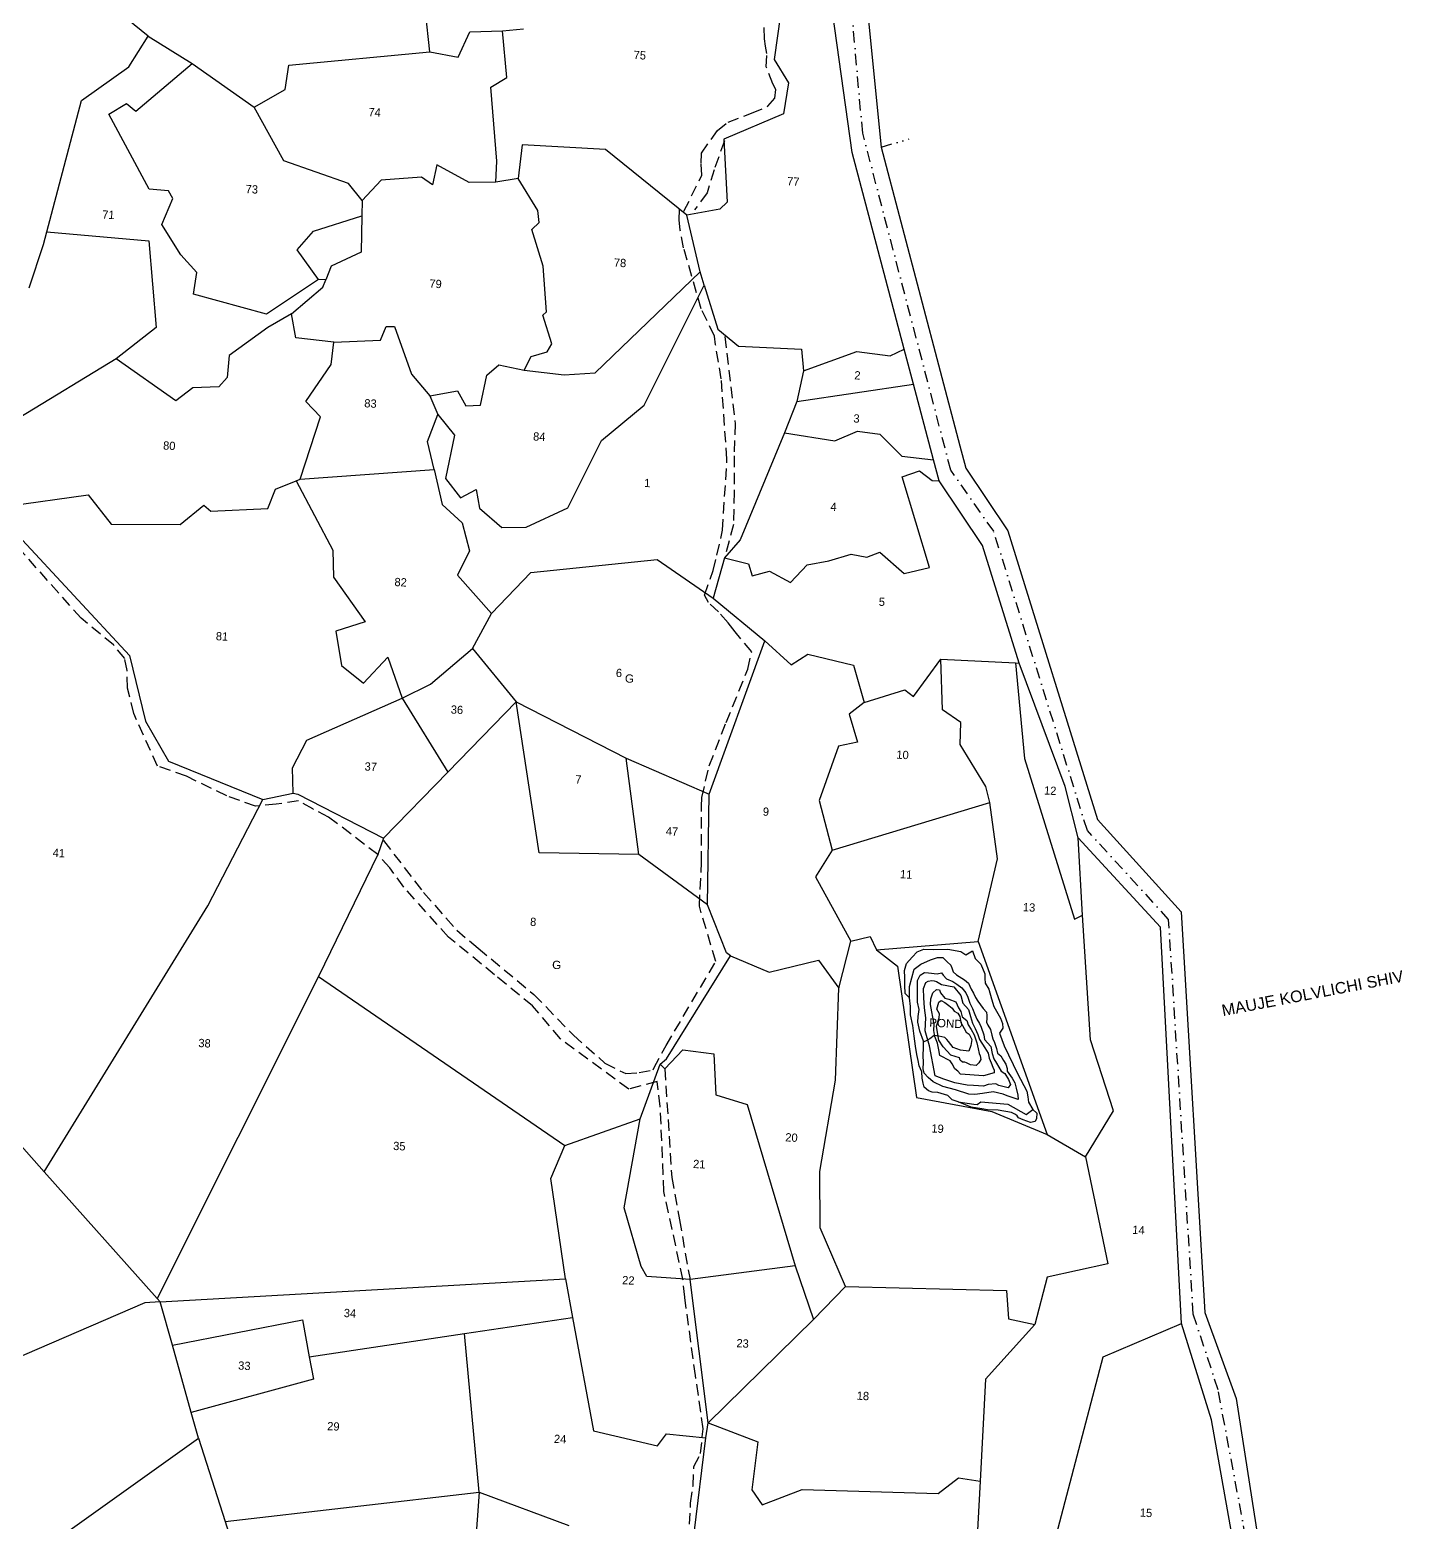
# Model space of a CAD drawing. Header units: feet. Extents: x 279167 to 280226, y 2044559 to 2046168.
# Drawn here: x 279617 to 280226, y 2045118 to 2045780 of the extents above; entities that cross this region are included whole.
import ezdxf
from ezdxf.enums import TextEntityAlignment as Align

# ---------------------------------------------------------------- set-up
doc = ezdxf.new("R2010")
doc.units = ezdxf.units.FT
doc.header["$MEASUREMENT"] = 0
for name, pattern in [('DASHDOT', [1, 0.5, -0.25, 0, -0.25]), ('DASHED', [0.75, 0.5, -0.25]), ('DIVIDE', [1.25, 0.5, -0.25, 0, -0.25, 0, -0.25])]:
    doc.linetypes.add(name, pattern=pattern)
for name, color, linetype in [('LINE_CARTTRACK', 2, 'DASHED'), ('LINE_FOOTPATH', 1, 'DASHED'), ('LINE_WATER', 4, 'Continuous'), ('OTHERS', 1, 'Continuous'), ('POLY_PARCEL', 6, 'Continuous'), ('POLY_WATER', 4, 'Continuous'), ('TEXT_MAPIN', 7, 'Continuous'), ('TEXT_MAPOUT', 7, 'Continuous'), ('TEXT_PARCEL', 7, 'Continuous'), ('V_BOUND_STREAM_LINE', 7, 'DASHDOT'), ('V_DIVIDE_LINE', 7, 'DIVIDE')]:
    doc.layers.add(name, color=color, linetype=linetype)
doc.styles.get("Standard").update_dxf_attribs({"font": 'arial.ttf'})
doc.styles.add('TEXT_MAP', font='')
doc.styles.get('TEXT_MAP').set_extended_font_data('Kruti Dev 050')

msp = doc.modelspace()

# ---------------------------------------------------------------- linework, layer by layer
at = {"layer": 'LINE_CARTTRACK', "ltscale": 10}
for p, q in [((279914.99, 2045725.13), (279922.01, 2045735.21)), ((279925.1, 2045730.62), (279920.56, 2045717.81)), ((279914.77, 2045720.58), (279914.99, 2045725.13)), ((279907.2, 2045699.44), (279915.16, 2045715.34)), ((279915.16, 2045715.34), (279914.77, 2045720.58)), ((279920.56, 2045717.81), (279917.44, 2045707.54)), ((279917.44, 2045707.54), (279911.85, 2045699.99)), ((279921.22, 2045640.08), (279920.76, 2045644.02)), ((279925.31, 2045643.79), (279929.92, 2045605.11)), ((279923.73, 2045624.97), (279921.22, 2045640.08)), ((279926.27, 2045589.4), (279923.73, 2045624.97)), ((279929.92, 2045605.11), (279929.42, 2045590.84)), ((279929.42, 2045590.84), (279929.49, 2045574.72)), ((279924.32, 2045557.8), (279926.27, 2045589.4)), ((279929.49, 2045574.72), (279929.14, 2045560.32)), ((279921.82, 2045546.84), (279924.32, 2045557.8)), ((279929.14, 2045560.32), (279925.22, 2045545.64)), ((279773.94, 2045420.1), (279791.71, 2045397.06)), ((279776.73, 2045408.09), (279771.45, 2045413.93)), ((279782.88, 2045399.5), (279776.73, 2045408.09)), ((279802.73, 2045377.33), (279782.88, 2045399.5)), ((279791.71, 2045397.06), (279806.38, 2045380.42)), ((279806.38, 2045380.42), (279815.93, 2045372.39)), ((279823.14, 2045360.61), (279802.73, 2045377.33)), ((279815.93, 2045372.39), (279840.64, 2045351.86)), ((279840.05, 2045346.82), (279823.14, 2045360.61)), ((279840.64, 2045351.86), (279858.15, 2045333.78)), ((279852.42, 2045332.13), (279840.05, 2045346.82)), ((279882.69, 2045309.83), (279852.42, 2045332.13)), ((279858.15, 2045333.78), (279872.1, 2045321.38)), ((279872.1, 2045321.38), (279881.35, 2045316.76)), ((279887.35, 2045317.19), (279893.48, 2045318.37)), ((279893.48, 2045318.37), (279893.88, 2045319.13)), ((279898.68, 2045318.86), (279901.79, 2045270.65)), ((279881.35, 2045316.76), (279887.35, 2045317.19)), ((279895.29, 2045313.31), (279882.69, 2045309.83)), ((279896.69, 2045302.16), (279895.29, 2045313.31)), ((279898.31, 2045264.39), (279896.69, 2045302.16)), ((279901.79, 2045270.65), (279905.15, 2045251.89)), ((279906.71, 2045225.59), (279898.31, 2045264.39)), ((279905.15, 2045251.89), (279909.9, 2045225.36))]:
    msp.add_line(p, q, dxfattribs=at)
at = {"layer": 'LINE_FOOTPATH', "ltscale": 10}
for p, q in [((279942.94, 2045775.89), (279942.73, 2045781.6)), ((279943.43, 2045772.61), (279942.94, 2045775.89)), ((279943.92, 2045769.32), (279943.43, 2045772.61)), ((279943.63, 2045763.47), (279943.92, 2045769.32)), ((279946.63, 2045755.87), (279943.63, 2045763.47)), ((279947.9, 2045753.46), (279946.63, 2045755.87)), ((279944.43, 2045745.94), (279947.49, 2045749.53)), ((279947.49, 2045749.53), (279947.9, 2045753.46)), ((279926.76, 2045738.88), (279937.22, 2045742.88)), ((279937.22, 2045742.88), (279944.43, 2045745.94)), ((279922.01, 2045735.21), (279926.76, 2045738.88)), ((279905.05, 2045695.64), (279905.28, 2045700.19)), ((279905.48, 2045691.05), (279905.05, 2045695.64)), ((279907.04, 2045683.15), (279905.48, 2045691.05)), ((279914.83, 2045656.04), (279907.04, 2045683.15)), ((279920.76, 2045644.02), (279914.83, 2045656.04)), ((279639.78, 2045518.76), (279613.22, 2045548.76)), ((279920.1, 2045539.97), (279921.82, 2045546.84)), ((279916.3, 2045529.08), (279920.1, 2045539.97)), ((279918.09, 2045525.73), (279916.3, 2045529.08)), ((279922.45, 2045521.6), (279918.09, 2045525.73)), ((279654.2, 2045506.97), (279639.78, 2045518.76)), ((279926.78, 2045516.82), (279922.45, 2045521.6)), ((279929.84, 2045512.76), (279926.78, 2045516.82)), ((279937.23, 2045503.92), (279929.84, 2045512.76)), ((279659.11, 2045500.86), (279654.2, 2045506.97)), ((279935.54, 2045496.19), (279937.23, 2045503.92)), ((279660.16, 2045495.59), (279659.11, 2045500.86)), ((279660.42, 2045487.76), (279660.16, 2045495.59)), ((279925.89, 2045472.55), (279935.54, 2045496.19)), ((279663.13, 2045476.54), (279660.42, 2045487.76)), ((279673.71, 2045453.21), (279663.13, 2045476.54)), ((279918.42, 2045453.36), (279925.89, 2045472.55)), ((279686.53, 2045448.66), (279673.71, 2045453.21)), ((279915.11, 2045439.19), (279918.42, 2045453.36)), ((279704.36, 2045439.96), (279686.53, 2045448.66)), ((279717.18, 2045435.41), (279704.36, 2045439.96)), ((279736.21, 2045437.73), (279726.36, 2045436.26)), ((279742.56, 2045434.15), (279736.21, 2045437.73)), ((279914.92, 2045435.28), (279915.11, 2045439.19)), ((279726.36, 2045436.26), (279717.18, 2045435.41)), ((279749.55, 2045430.55), (279742.56, 2045434.15)), ((279771.45, 2045413.93), (279749.55, 2045430.55)), ((279914.99, 2045410.51), (279914.92, 2045435.28)), ((279914.03, 2045391), (279914.99, 2045410.51)), ((279921.3, 2045366.53), (279914.03, 2045391)), ((279899.23, 2045329.16), (279921.3, 2045366.53)), ((279893.88, 2045319.13), (279899.23, 2045329.16)), ((279907.51, 2045217.55), (279906.71, 2045225.59)), ((279912.31, 2045182.76), (279907.51, 2045217.55)), ((279915.7, 2045159.13), (279912.31, 2045182.76)), ((279914.51, 2045148.11), (279915.7, 2045159.13)), ((279911.61, 2045142.38), (279914.51, 2045148.11)), ((279911.2, 2045133.93), (279911.61, 2045142.38)), ((279910.16, 2045126.16), (279911.2, 2045133.93)), ((279909.32, 2045109.26), (279910.16, 2045126.16))]:
    msp.add_line(p, q, dxfattribs=at)
at = {"layer": 'LINE_WATER'}
for p, q in [((280028.76, 2045304.24), (280035.74, 2045303.11)), ((280035.74, 2045303.11), (280037.31, 2045303.04)), ((280037.31, 2045303.04), (280038.93, 2045304.26)), ((280038.93, 2045304.26), (280050.88, 2045303.15)), ((280050.88, 2045303.15), (280059, 2045298.57)), ((280059, 2045298.57), (280061.98, 2045300.77))]:
    msp.add_line(p, q, dxfattribs=at)
at = {"layer": 'OTHERS'}
for p, q in [((280010.66, 2045370.84), (280013.59, 2045372)), ((280013.59, 2045372), (280018.01, 2045371.78)), ((280018.01, 2045371.78), (280024.28, 2045371.99)), ((280024.28, 2045371.99), (280029.97, 2045370.93)), ((280029.97, 2045370.93), (280032.25, 2045369.51)), ((280032.25, 2045369.51), (280035.2, 2045371.19)), ((280035.2, 2045371.19), (280036.33, 2045367.74)), ((280005.03, 2045362.51), (280005.96, 2045365.6)), ((280005.96, 2045365.6), (280008.45, 2045368.34)), ((280008.45, 2045368.34), (280010.66, 2045370.84)), ((280009.23, 2045363.09), (280012.21, 2045365.29)), ((280012.21, 2045365.29), (280016.48, 2045367.16)), ((280016.48, 2045367.16), (280019.66, 2045368.31)), ((280019.66, 2045368.31), (280022.01, 2045368.19)), ((280022.01, 2045368.19), (280024, 2045366.27)), ((280024, 2045366.27), (280025.5, 2045364.89)), ((280025.5, 2045364.89), (280026.2, 2045363.29)), ((280036.33, 2045367.74), (280038.82, 2045365.27)), ((280038.82, 2045365.27), (280040.7, 2045361.01)), ((280005.13, 2045359.38), (280005.03, 2045362.51)), ((280005.23, 2045355.99), (280005.13, 2045359.38)), ((280007.28, 2045355.36), (280009.23, 2045363.09)), ((280010.81, 2045358.06), (280011.97, 2045360.35)), ((280010.84, 2045353.36), (280010.81, 2045358.06)), ((280011.97, 2045360.35), (280013.85, 2045361.56)), ((280013.85, 2045361.56), (280015.67, 2045361.47)), ((280014.41, 2045357.1), (280015.49, 2045357.82)), ((280015.49, 2045357.82), (280017.07, 2045358.01)), ((280015.67, 2045361.47), (280019.56, 2045361.01)), ((280017.07, 2045358.01), (280018.11, 2045357.96)), ((280018.11, 2045357.96), (280019.14, 2045357.64)), ((280019.56, 2045361.01), (280021.41, 2045361.44)), ((280021.41, 2045361.44), (280022.14, 2045360.36)), ((280022.14, 2045360.36), (280023.63, 2045358.73)), ((280023.63, 2045358.73), (280026.44, 2045357.54)), ((280026.2, 2045363.29), (280026.66, 2045361.97)), ((280026.66, 2045361.97), (280028.15, 2045360.59)), ((280028.15, 2045360.59), (280031.69, 2045358.33)), ((280031.69, 2045358.33), (280033.45, 2045356.94)), ((280040.7, 2045361.01), (280040.59, 2045358.93)), ((280040.59, 2045358.93), (280040.75, 2045356.84)), ((280005.31, 2045352.33), (280005.23, 2045355.99)), ((280007.3, 2045350.41), (280005.31, 2045352.33)), ((280007.3, 2045350.41), (280007.28, 2045355.36)), ((280010.72, 2045351.02), (280010.84, 2045353.36)), ((280013.5, 2045354.53), (280014.41, 2045357.1)), ((280013.56, 2045350.36), (280013.5, 2045354.53)), ((280016.67, 2045349.94), (280017.58, 2045352.51)), ((280017.58, 2045352.51), (280019.22, 2045353.99)), ((280019.14, 2045357.64), (280021.41, 2045356.23)), ((280019.22, 2045353.99), (280020.52, 2045353.93)), ((280020.52, 2045353.93), (280020.97, 2045352.6)), ((280020.97, 2045352.6), (280022.94, 2045350.16)), ((280021.41, 2045356.23), (280026.84, 2045355.18)), ((280026.44, 2045357.54), (280028.21, 2045356.41)), ((280026.84, 2045355.18), (280030.04, 2045351.37)), ((280028.21, 2045356.41), (280030.47, 2045354.74)), ((280030.04, 2045351.37), (280030.92, 2045347.94)), ((280030.47, 2045354.74), (280032.19, 2045352.57)), ((280032.19, 2045352.57), (280033.14, 2045350.69)), ((280033.45, 2045356.94), (280034.62, 2045354.27)), ((280034.62, 2045354.27), (280035.57, 2045352.4)), ((280035.57, 2045352.4), (280036.53, 2045350.53)), ((280040.75, 2045356.84), (280042.44, 2045354.14)), ((280042.44, 2045354.14), (280043.54, 2045349.92)), ((280007.63, 2045346.48), (280007.3, 2045350.41)), ((280007.71, 2045342.83), (280007.63, 2045346.48)), ((280010.85, 2045348.41), (280010.72, 2045351.02)), ((280011.48, 2045345.25), (280010.85, 2045348.41)), ((280011.06, 2045342.14), (280011.48, 2045345.25)), ((280013.86, 2045345.91), (280013.56, 2045350.36)), ((280014.42, 2045341.45), (280013.86, 2045345.91)), ((280016.54, 2045347.34), (280016.67, 2045349.94)), ((280017.17, 2045344.18), (280016.54, 2045347.34)), ((280019.31, 2045345.38), (280020.25, 2045348.46)), ((280020.51, 2045343.24), (280019.31, 2045345.38)), ((280020.25, 2045348.46), (280021.33, 2045349.19)), ((280021.33, 2045349.19), (280022.85, 2045348.33)), ((280022.85, 2045348.33), (280024.61, 2045346.94)), ((280022.94, 2045350.16), (280024.75, 2045349.81)), ((280024.61, 2045346.94), (280026.12, 2045345.83)), ((280024.75, 2045349.81), (280027.82, 2045348.61)), ((280026.12, 2045345.83), (280027.09, 2045344.47)), ((280027.09, 2045344.47), (280028.62, 2045343.62)), ((280027.82, 2045348.61), (280028.99, 2045345.95)), ((280028.99, 2045345.95), (280029.96, 2045344.33)), ((280030.92, 2045347.94), (280033.39, 2045345.21)), ((280033.14, 2045350.69), (280034.05, 2045348.04)), ((280033.39, 2045345.21), (280034.28, 2045342.03)), ((280034.05, 2045348.04), (280035.24, 2045345.64)), ((280035.24, 2045345.64), (280036.15, 2045342.98)), ((280036.53, 2045350.53), (280037.49, 2045348.91)), ((280037.49, 2045348.91), (280038.71, 2045347.29)), ((280038.71, 2045347.29), (280039.94, 2045345.66)), ((280039.94, 2045345.66), (280041.42, 2045344.03)), ((280043.54, 2045349.92), (280044.67, 2045346.47)), ((280044.67, 2045346.47), (280047.55, 2045341.38)), ((280008.78, 2045338.08), (280007.71, 2045342.83)), ((280009.33, 2045333.36), (280008.78, 2045338.08)), ((280010.94, 2045339.54), (280011.06, 2045342.14)), ((280011.78, 2045335.59), (280010.94, 2045339.54)), ((280014.14, 2045335.73), (280014.42, 2045341.45)), ((280017.57, 2045341.82), (280017.17, 2045344.18)), ((280018.2, 2045338.66), (280017.57, 2045341.82)), ((280018.06, 2045335.8), (280018.2, 2045338.66)), ((280019.2, 2045337.83), (280020.42, 2045341.42)), ((280019.8, 2045334.15), (280019.2, 2045337.83)), ((280020.42, 2045341.42), (280020.51, 2045343.24)), ((280028.62, 2045343.62), (280029.58, 2045342.01)), ((280029.58, 2045342.01), (280029.97, 2045339.38)), ((280029.96, 2045344.33), (280030.62, 2045341.95)), ((280029.97, 2045339.38), (280031.41, 2045336.7)), ((280030.62, 2045341.95), (280032.63, 2045340.29)), ((280032.63, 2045340.29), (280033.32, 2045338.43)), ((280033.32, 2045338.43), (280034.52, 2045336.29)), ((280034.28, 2045342.03), (280035.18, 2045339.12)), ((280035.18, 2045339.12), (280036.36, 2045336.72)), ((280036.15, 2045342.98), (280037.09, 2045340.85)), ((280037.09, 2045340.85), (280038.3, 2045338.97)), ((280038.3, 2045338.97), (280039, 2045337.37)), ((280041.42, 2045344.03), (280041.6, 2045342.45)), ((280041.54, 2045341.15), (280041.46, 2045339.59)), ((280041.46, 2045339.59), (280041.92, 2045338.27)), ((280041.6, 2045342.45), (280041.54, 2045341.15)), ((280041.92, 2045338.27), (280043.13, 2045336.38)), ((280047.55, 2045341.38), (280048.48, 2045338.98)), ((280048.48, 2045338.98), (280048.63, 2045336.89)), ((280009.89, 2045328.9), (280009.33, 2045333.36)), ((280013.39, 2045331.07), (280011.78, 2045335.59)), ((280014.7, 2045331.27), (280013.63, 2045330.8)), ((280016.16, 2045329.11), (280014.14, 2045335.73)), ((280016.31, 2045332.23), (280014.7, 2045331.27)), ((280018.21, 2045333.7), (280016.31, 2045332.23)), ((280018.45, 2045333.17), (280018.06, 2045335.8)), ((280020.28, 2045333.34), (280018.21, 2045333.7)), ((280019.61, 2045330.24), (280018.45, 2045333.17)), ((280020.19, 2045331.52), (280019.8, 2045334.15)), ((280022.13, 2045328.56), (280020.19, 2045331.52)), ((280022.86, 2045332.69), (280020.28, 2045333.34)), ((280023.86, 2045331.86), (280022.86, 2045332.69)), ((280024.6, 2045331.04), (280023.86, 2045331.86)), ((280031.41, 2045336.7), (280032.37, 2045335.09)), ((280032.37, 2045335.09), (280033.63, 2045334.24)), ((280033.63, 2045334.24), (280034.82, 2045331.84)), ((280034.82, 2045331.84), (280034.43, 2045329.25)), ((280034.52, 2045336.29), (280035.96, 2045333.87)), ((280035.96, 2045333.87), (280037.1, 2045330.42)), ((280036.36, 2045336.72), (280037.54, 2045334.05)), ((280037.54, 2045334.05), (280038.21, 2045331.93)), ((280038.21, 2045331.93), (280040.64, 2045328.16)), ((280039, 2045337.37), (280040.14, 2045333.92)), ((280040.14, 2045333.92), (280040.56, 2045331.82)), ((280040.56, 2045331.82), (280043.28, 2045328.81)), ((280043.13, 2045336.38), (280043.78, 2045333.74)), ((280043.78, 2045333.74), (280044.23, 2045332.15)), ((280044.23, 2045332.15), (280044.93, 2045330.56)), ((280048.63, 2045336.89), (280047.22, 2045334.61)), ((280047.22, 2045334.61), (280049.29, 2045329.04)), ((280010.49, 2045325.22), (280009.89, 2045328.9)), ((280011.14, 2045322.58), (280010.49, 2045325.22)), ((280013.34, 2045324.82), (280013.51, 2045328.2)), ((280013.44, 2045321.68), (280013.34, 2045324.82)), ((280013.51, 2045328.2), (280013.39, 2045331.07)), ((280018.63, 2045315.69), (280016.16, 2045329.11)), ((280020.25, 2045327.34), (280019.61, 2045330.24)), ((280020.64, 2045324.72), (280020.25, 2045327.34)), ((280025.22, 2045322.41), (280020.64, 2045324.72)), ((280025.61, 2045324.99), (280022.13, 2045328.56)), ((280026.56, 2045328.34), (280024.6, 2045331.04)), ((280029.46, 2045323.76), (280025.61, 2045324.99)), ((280029.89, 2045327.13), (280026.56, 2045328.34)), ((280033.52, 2045326.69), (280029.89, 2045327.13)), ((280034.43, 2045329.25), (280033.52, 2045326.69)), ((280037.1, 2045330.42), (280037.75, 2045327.78)), ((280037.75, 2045327.78), (280038.17, 2045325.68)), ((280038.17, 2045325.68), (280038.63, 2045324.61)), ((280038.63, 2045324.61), (280038.82, 2045323.04)), ((280040.64, 2045328.16), (280042.08, 2045325.74)), ((280042.08, 2045325.74), (280042.5, 2045323.64)), ((280043.28, 2045328.81), (280043.9, 2045325.65)), ((280043.9, 2045325.65), (280044.57, 2045323.27)), ((280044.93, 2045330.56), (280045.39, 2045329.23)), ((280045.39, 2045329.23), (280045.84, 2045327.9)), ((280045.84, 2045327.9), (280046.26, 2045325.8)), ((280046.26, 2045325.8), (280047.77, 2045324.68)), ((280047.77, 2045324.68), (280048.97, 2045322.53)), ((280049.29, 2045329.04), (280055.2, 2045316.75)), ((280011.54, 2045320.21), (280011.14, 2045322.58)), ((280012.72, 2045317.55), (280011.54, 2045320.21)), ((280013.3, 2045318.82), (280013.44, 2045321.68)), ((280013.73, 2045316.98), (280013.3, 2045318.82)), ((280026.2, 2045321.05), (280025.22, 2045322.41)), ((280027.39, 2045318.91), (280026.2, 2045321.05)), ((280028.64, 2045317.8), (280027.39, 2045318.91)), ((280029.67, 2045322.71), (280029.46, 2045323.76)), ((280030.67, 2045321.88), (280029.67, 2045322.71)), ((280031.71, 2045321.82), (280030.67, 2045321.88)), ((280032.48, 2045321.52), (280031.71, 2045321.82)), ((280034.26, 2045320.65), (280032.48, 2045321.52)), ((280036.85, 2045320.27), (280034.26, 2045320.65)), ((280037.96, 2045321.51), (280036.85, 2045320.27)), ((280038.82, 2045323.04), (280037.96, 2045321.51)), ((280042.5, 2045323.64), (280043.44, 2045321.5)), ((280043.44, 2045321.5), (280044.13, 2045319.64)), ((280044.13, 2045319.64), (280044.84, 2045318.31)), ((280044.57, 2045323.27), (280045.78, 2045321.39)), ((280044.84, 2045318.31), (280044.78, 2045317.01)), ((280045.78, 2045321.39), (280047.95, 2045317.89)), ((280048.97, 2045322.53), (280049.93, 2045320.92)), ((280049.93, 2045320.92), (280050.62, 2045319.06)), ((280050.62, 2045319.06), (280050.56, 2045317.76)), ((280012.84, 2045314.68), (280012.72, 2045317.55)), ((280013.25, 2045312.57), (280012.84, 2045314.68)), ((280013.68, 2045310.72), (280013.25, 2045312.57)), ((280015.46, 2045315.07), (280013.73, 2045316.98)), ((280017.72, 2045313.13), (280015.46, 2045315.07)), ((280022.05, 2045311.09), (280017.72, 2045313.13)), ((280022.47, 2045314.2), (280018.63, 2045315.69)), ((280027.35, 2045312.65), (280022.47, 2045314.2)), ((280032.77, 2045311.6), (280027.35, 2045312.65)), ((280029.88, 2045316.44), (280028.64, 2045317.8)), ((280040.02, 2045315.68), (280029.88, 2045316.44)), ((280035.64, 2045311.46), (280032.77, 2045311.6)), ((280040.06, 2045311.24), (280035.64, 2045311.46)), ((280044.78, 2045317.01), (280040.02, 2045315.68)), ((280042.18, 2045311.92), (280040.06, 2045311.24)), ((280045.59, 2045312.27), (280042.18, 2045311.92)), ((280046.85, 2045311.43), (280045.59, 2045312.27)), ((280050.98, 2045310.44), (280046.85, 2045311.43)), ((280047.95, 2045317.89), (280049.46, 2045316.77)), ((280049.46, 2045316.77), (280051.16, 2045314.08)), ((280050.56, 2045317.76), (280052.76, 2045314.79)), ((280052.1, 2045311.95), (280050.98, 2045310.44)), ((280051.16, 2045314.08), (280052.1, 2045311.95)), ((280052.76, 2045314.79), (280053.96, 2045312.64)), ((280053.96, 2045312.64), (280054.62, 2045310.26)), ((280055.2, 2045316.75), (280059.25, 2045308.99)), ((280015.69, 2045309.06), (280013.68, 2045310.72)), ((280017.22, 2045308.46), (280015.69, 2045309.06)), ((280019.83, 2045308.33), (280017.22, 2045308.46)), ((280024.2, 2045307.07), (280019.83, 2045308.33)), ((280027.71, 2045309.51), (280022.05, 2045311.09)), ((280024.94, 2045306.25), (280024.2, 2045307.07)), ((280026.19, 2045305.15), (280024.94, 2045306.25)), ((280028.76, 2045304.24), (280026.19, 2045305.15)), ((280033.62, 2045307.65), (280027.71, 2045309.51)), ((280036.22, 2045307.52), (280033.62, 2045307.65)), ((280039.63, 2045307.87), (280036.22, 2045307.52)), ((280044.37, 2045308.68), (280039.63, 2045307.87)), ((280048.75, 2045307.68), (280044.37, 2045308.68)), ((280050.54, 2045306.81), (280048.75, 2045307.68)), ((280053.62, 2045305.88), (280050.54, 2045306.81)), ((280055.42, 2045305.27), (280053.62, 2045305.88)), ((280054.62, 2045310.26), (280055.25, 2045307.1)), ((280055.25, 2045307.1), (280055.42, 2045305.27)), ((280059.25, 2045308.99), (280059.65, 2045306.36)), ((280059.65, 2045306.36), (280060.05, 2045304)), ((280034.64, 2045301.86), (280028.76, 2045304.24)), ((280039.3, 2045301.11), (280034.64, 2045301.86)), ((280041.89, 2045300.72), (280039.3, 2045301.11)), ((280046.57, 2045300.49), (280041.89, 2045300.72)), ((280052.52, 2045299.41), (280046.57, 2045300.49)), ((280054.3, 2045298.54), (280052.52, 2045299.41)), ((280055.06, 2045297.98), (280054.3, 2045298.54)), ((280060.05, 2045304), (280061.98, 2045300.77)), ((280061.98, 2045300.77), (280063.72, 2045299.12)), ((280063.72, 2045299.12), (280063.61, 2045296.78)), ((280055.54, 2045297.18), (280055.06, 2045297.98)), ((280057.58, 2045296.3), (280055.54, 2045297.18)), ((280060.91, 2045295.09), (280057.58, 2045296.3)), ((280063.02, 2045295.5), (280060.91, 2045295.09)), ((280063.61, 2045296.78), (280063.02, 2045295.5))]:
    msp.add_line(p, q, dxfattribs=at)
at = {"layer": 'POLY_PARCEL'}
for p, q in [((279669.52, 2045777.01), (279660.17, 2045784.68)), ((279794.48, 2045770.17), (279792.47, 2045787.92)), ((279949.96, 2045786.73), (279947.17, 2045766.71)), ((279660.92, 2045763.39), (279669.52, 2045777.01)), ((279669.52, 2045777.01), (279689.1, 2045764.88)), ((279806.97, 2045767.75), (279812.21, 2045779.02)), ((279812.21, 2045779.02), (279826.64, 2045779.38)), ((279826.64, 2045779.38), (279836.06, 2045780.36)), ((279828.61, 2045758.79), (279826.64, 2045779.38)), ((279731.95, 2045764.2), (279794.48, 2045770.17)), ((279794.48, 2045770.17), (279806.97, 2045767.75)), ((279640.01, 2045748.58), (279660.92, 2045763.39)), ((279664.06, 2045743.73), (279689.1, 2045764.88)), ((279689.1, 2045764.88), (279716.61, 2045745.51)), ((279730.34, 2045753.47), (279731.95, 2045764.2)), ((279947.17, 2045766.71), (279953.5, 2045756.31)), ((279821.55, 2045754.46), (279828.61, 2045758.79)), ((279953.5, 2045756.31), (279951.41, 2045742.63)), ((279624.51, 2045690.29), (279640.01, 2045748.58)), ((279716.61, 2045745.51), (279730.34, 2045753.47)), ((279824.25, 2045721.55), (279821.55, 2045754.46)), ((279652.1, 2045742.53), (279659.9, 2045747.18)), ((279669.92, 2045709.23), (279652.1, 2045742.53)), ((279659.9, 2045747.18), (279664.06, 2045743.73)), ((279729.63, 2045721.76), (279716.61, 2045745.51)), ((279951.41, 2045742.63), (279924.91, 2045731.33)), ((279835.42, 2045728.92), (279833.6, 2045713.89)), ((279872.43, 2045726.73), (279835.42, 2045728.92)), ((279924.91, 2045731.33), (279926.32, 2045703.34)), ((279908.5, 2045697.71), (279872.43, 2045726.73)), ((279758.33, 2045711.7), (279729.63, 2045721.76)), ((279797.5, 2045719.99), (279795.62, 2045711.08)), ((279811.89, 2045712.08), (279797.5, 2045719.99)), ((279823.78, 2045712.21), (279824.25, 2045721.55)), ((279678.53, 2045708.45), (279669.92, 2045709.23)), ((279764.44, 2045704.19), (279758.33, 2045711.7)), ((279772.81, 2045713.14), (279764.44, 2045704.19)), ((279790.75, 2045714.57), (279772.81, 2045713.14)), ((279795.62, 2045711.08), (279790.75, 2045714.57)), ((279823.78, 2045712.21), (279811.89, 2045712.08)), ((279833.6, 2045713.89), (279823.78, 2045712.21)), ((279842.3, 2045699.67), (279833.6, 2045713.89)), ((279675.62, 2045693.46), (279680.52, 2045705.11)), ((279680.52, 2045705.11), (279678.53, 2045708.45)), ((279764.44, 2045704.19), (279764.32, 2045697.34)), ((279926.32, 2045703.34), (279923.09, 2045700.32)), ((279742.86, 2045690.5), (279764.32, 2045697.34)), ((279764.32, 2045697.34), (279764.02, 2045681.17)), ((279842.96, 2045694.43), (279842.3, 2045699.67)), ((279923.09, 2045700.32), (279908.5, 2045697.71)), ((279914.32, 2045672.52), (279908.5, 2045697.71)), ((279623.15, 2045684.59), (279624.51, 2045690.29)), ((279624.51, 2045690.29), (279669.86, 2045686.19)), ((279683.97, 2045680.09), (279675.62, 2045693.46)), ((279735.61, 2045682.21), (279742.86, 2045690.5)), ((279839.73, 2045691.22), (279842.96, 2045694.43)), ((279844.76, 2045675.04), (279839.73, 2045691.22)), ((279616.8, 2045665.46), (279623.15, 2045684.59)), ((279669.86, 2045686.19), (279673, 2045647.86)), ((279745.05, 2045669.14), (279735.61, 2045682.21)), ((279691.14, 2045672.17), (279683.97, 2045680.09)), ((279764.02, 2045681.17), (279750.74, 2045674.98)), ((279689.59, 2045662.52), (279691.14, 2045672.17)), ((279745.05, 2045669.14), (279721.94, 2045653.72)), ((279748.28, 2045668.98), (279745.05, 2045669.14)), ((279746.97, 2045665.71), (279748.28, 2045668.98)), ((279750.74, 2045674.98), (279748.28, 2045668.98)), ((279846.21, 2045654.75), (279844.76, 2045675.04)), ((279867.85, 2045627.64), (279914.32, 2045672.52)), ((279916.18, 2045666.61), (279914.32, 2045672.52)), ((279721.94, 2045653.72), (279689.59, 2045662.52)), ((279733.05, 2045653.8), (279746.97, 2045665.71)), ((279889.51, 2045613.28), (279916.18, 2045666.61)), ((279916.18, 2045666.61), (279922.26, 2045647.01)), ((279733.05, 2045653.8), (279722.66, 2045647.83)), ((279735.05, 2045643.25), (279733.05, 2045653.8)), ((279844.6, 2045653.3), (279846.21, 2045654.75)), ((279848.57, 2045640.55), (279844.6, 2045653.3)), ((279673, 2045647.86), (279655.38, 2045633.96)), ((279722.66, 2045647.83), (279705.47, 2045635.35)), ((279751.89, 2045641.34), (279735.05, 2045643.25)), ((279772.63, 2045642.16), (279775.07, 2045648.17)), ((279775.07, 2045648.17), (279778.75, 2045648.29)), ((279778.75, 2045648.29), (279786.29, 2045627.09)), ((279922.26, 2045647.01), (279931.39, 2045639.51)), ((279750.67, 2045631.32), (279751.89, 2045641.34)), ((279751.89, 2045641.34), (279772.63, 2045642.16)), ((279839.4, 2045634.87), (279846.55, 2045636.97)), ((279846.55, 2045636.97), (279848.57, 2045640.55)), ((279931.39, 2045639.51), (279959.38, 2045638.23)), ((279959.38, 2045638.23), (279960.27, 2045628.58)), ((279960.27, 2045628.58), (279983.94, 2045637.21)), ((279983.94, 2045637.21), (279998.62, 2045635.26)), ((279998.62, 2045635.26), (280004.86, 2045638.2)), ((279655.38, 2045633.96), (279612.58, 2045607.9)), ((279681.77, 2045615.28), (279655.38, 2045633.96)), ((279705.47, 2045635.35), (279704.63, 2045625.67)), ((279739.41, 2045614.95), (279750.67, 2045631.32)), ((279819.68, 2045626.66), (279825.12, 2045631.29)), ((279825.12, 2045631.29), (279836.34, 2045628.9)), ((279836.34, 2045628.9), (279839.4, 2045634.87)), ((279704.63, 2045625.67), (279700.82, 2045621.54)), ((279786.29, 2045627.09), (279794.4, 2045617.49)), ((279816.87, 2045613.32), (279819.68, 2045626.66)), ((279836.34, 2045628.9), (279854.02, 2045626.8)), ((279854.02, 2045626.8), (279867.85, 2045627.64)), ((279960.27, 2045628.58), (279957.27, 2045614.98)), ((279957.27, 2045614.98), (280008.98, 2045622.65)), ((279689.26, 2045621.03), (279681.77, 2045615.28)), ((279700.82, 2045621.54), (279689.26, 2045621.03)), ((279794.4, 2045617.49), (279806.76, 2045619.64)), ((279794.4, 2045617.49), (279797.96, 2045609.23)), ((279806.76, 2045619.64), (279810.42, 2045613.03)), ((279745.92, 2045608.14), (279739.41, 2045614.95)), ((279810.42, 2045613.03), (279816.87, 2045613.32)), ((279870.65, 2045597.67), (279889.51, 2045613.28)), ((279957.27, 2045614.98), (279951.82, 2045600.99)), ((279736.99, 2045580.49), (279745.92, 2045608.14)), ((279793.38, 2045597.2), (279797.96, 2045609.23)), ((279797.96, 2045609.23), (279805.47, 2045599.97)), ((279796.45, 2045584.8), (279793.38, 2045597.2)), ((279805.47, 2045599.97), (279801.46, 2045580.87)), ((279855.69, 2045567.77), (279870.65, 2045597.67)), ((279951.82, 2045600.99), (279932.05, 2045553.57)), ((279951.82, 2045600.99), (279974.07, 2045597.44)), ((279974.07, 2045597.44), (279984.1, 2045601.85)), ((279984.1, 2045601.85), (279994.14, 2045600.43)), ((279994.14, 2045600.43), (280003.78, 2045590.76)), ((280003.78, 2045590.76), (280017.87, 2045589.06)), ((279736.99, 2045580.49), (279796.45, 2045584.8)), ((279796.45, 2045584.8), (279799.95, 2045569.19)), ((280003.94, 2045581.57), (280011.73, 2045584.24)), ((280011.73, 2045584.24), (280017.35, 2045579.98)), ((279725.95, 2045576), (279735.11, 2045579.73)), ((279735.11, 2045579.73), (279736.99, 2045580.49)), ((279735.11, 2045579.73), (279751.44, 2045548.93)), ((279801.46, 2045580.87), (279808.09, 2045572.27)), ((280016.05, 2045541.36), (280003.94, 2045581.57)), ((280017.35, 2045579.98), (280020.34, 2045579.71)), ((279607.03, 2045568.56), (279642.95, 2045573.62)), ((279642.95, 2045573.62), (279653.12, 2045560.52)), ((279722.65, 2045567.52), (279725.95, 2045576)), ((279808.09, 2045572.27), (279815.01, 2045575.91)), ((279815.01, 2045575.91), (279816.44, 2045567.57)), ((279683.74, 2045560.44), (279694.25, 2045568.92)), ((279694.25, 2045568.92), (279697.36, 2045566.25)), ((279697.36, 2045566.25), (279722.65, 2045567.52)), ((279799.95, 2045569.19), (279808.75, 2045561.1)), ((279816.44, 2045567.57), (279826.44, 2045559.11)), ((279837.18, 2045559.19), (279855.69, 2045567.77)), ((279653.12, 2045560.52), (279683.74, 2045560.44)), ((279808.75, 2045561.1), (279812.12, 2045548.68)), ((279826.44, 2045559.11), (279837.18, 2045559.19)), ((279611.8, 2045555.54), (279661.27, 2045502.24)), ((279932.05, 2045553.57), (279925.22, 2045545.64)), ((279751.44, 2045548.93), (279751.76, 2045536.96)), ((279812.12, 2045548.68), (279806.68, 2045537.92)), ((279839.23, 2045539.05), (279895.31, 2045544.85)), ((279895.31, 2045544.85), (279920.21, 2045527.69)), ((279925.22, 2045545.64), (279920.21, 2045527.69)), ((279925.22, 2045545.64), (279935.82, 2045542.97)), ((279961.9, 2045542.48), (279971.44, 2045544.27)), ((279971.44, 2045544.27), (279981.39, 2045547.15)), ((279981.39, 2045547.15), (279988.31, 2045545.86)), ((279988.31, 2045545.86), (279994, 2045548.05)), ((279994, 2045548.05), (280004.88, 2045538.63)), ((279751.76, 2045536.96), (279765.81, 2045517.27)), ((279806.68, 2045537.92), (279821.78, 2045520.92)), ((279821.78, 2045520.92), (279839.23, 2045539.05)), ((279935.82, 2045542.97), (279937.39, 2045537.68)), ((279937.39, 2045537.68), (279945.16, 2045539.75)), ((279945.16, 2045539.75), (279954.41, 2045534.7)), ((279954.41, 2045534.7), (279961.9, 2045542.48)), ((280004.88, 2045538.63), (280016.05, 2045541.36)), ((279920.21, 2045527.69), (279943.05, 2045508.75)), ((279765.81, 2045517.27), (279752.72, 2045513.02)), ((279813.35, 2045505.41), (279821.78, 2045520.92)), ((279752.72, 2045513.02), (279755.35, 2045497.88)), ((279794.78, 2045489.48), (279813.35, 2045505.41)), ((279813.35, 2045505.41), (279832.76, 2045481.73)), ((279918.4, 2045440.74), (279943.05, 2045508.75)), ((279943.05, 2045508.75), (279954.78, 2045498.06)), ((279661.27, 2045502.24), (279668.41, 2045473.09)), ((279755.35, 2045497.88), (279765.08, 2045490.05)), ((279765.08, 2045490.05), (279775.76, 2045501.46)), ((279775.76, 2045501.46), (279782.22, 2045483.36)), ((279954.78, 2045498.06), (279962.07, 2045502.91)), ((279962.07, 2045502.91), (279982.36, 2045497.92)), ((279982.36, 2045497.92), (279987.06, 2045481.45)), ((280008.96, 2045484.04), (280021.12, 2045500.6)), ((280021.93, 2045478.16), (280021.12, 2045500.6)), ((280021.12, 2045500.6), (280054.19, 2045498.97)), ((280054.19, 2045498.97), (280055.9, 2045498.89)), ((280054.19, 2045498.97), (280058.22, 2045456.56)), ((279782.22, 2045483.36), (279794.78, 2045489.48)), ((279987.06, 2045481.45), (280005.12, 2045486.99)), ((280005.12, 2045486.99), (280008.96, 2045484.04)), ((279739.91, 2045464.62), (279782.22, 2045483.36)), ((279782.22, 2045483.36), (279802.39, 2045450.48)), ((279802.39, 2045450.48), (279832.76, 2045481.73)), ((279843.02, 2045414.64), (279832.76, 2045481.73)), ((279832.76, 2045481.73), (279881.49, 2045456.65)), ((279987.06, 2045481.45), (279980.45, 2045476.23)), ((280029.93, 2045472.56), (280021.93, 2045478.16)), ((279668.41, 2045473.09), (279678.57, 2045455.43)), ((279980.45, 2045476.23), (279984.13, 2045463.8)), ((280029.75, 2045462.77), (280029.93, 2045472.56)), ((279733.48, 2045452.38), (279739.91, 2045464.62)), ((279984.13, 2045463.8), (279975.77, 2045462.07)), ((279975.77, 2045462.07), (279967.22, 2045437.98)), ((280041.09, 2045444.13), (280029.75, 2045462.77)), ((279678.57, 2045455.43), (279720.34, 2045438.35)), ((279733.8, 2045441.21), (279733.48, 2045452.38)), ((279773.89, 2045421.15), (279802.39, 2045450.48)), ((279887.13, 2045413.99), (279881.49, 2045456.65)), ((279881.49, 2045456.65), (279918.4, 2045440.74)), ((280058.22, 2045456.56), (280080.48, 2045385.2)), ((280042.88, 2045437), (280041.09, 2045444.13)), ((279696.04, 2045391.2), (279720.34, 2045438.35)), ((279720.34, 2045438.35), (279733.8, 2045441.21)), ((279733.8, 2045441.21), (279735.93, 2045440.8)), ((279735.93, 2045440.8), (279773.89, 2045421.15)), ((279917.59, 2045391.65), (279918.4, 2045440.74)), ((279967.22, 2045437.98), (279972.87, 2045415.95)), ((279972.87, 2045415.95), (280042.88, 2045437)), ((280046.25, 2045412.02), (280042.88, 2045437)), ((279773.89, 2045421.15), (279771.45, 2045413.93)), ((280083.9, 2045387.03), (280082.06, 2045421.38)), ((279771.45, 2045413.93), (279745.1, 2045359.77)), ((279887.13, 2045413.99), (279843.02, 2045414.64)), ((279917.59, 2045391.65), (279887.13, 2045413.99)), ((279972.87, 2045415.95), (279965.54, 2045404.06)), ((280037.69, 2045375.37), (280046.25, 2045412.02)), ((279965.54, 2045404.06), (279981.15, 2045375.56)), ((279623.46, 2045273.15), (279696.04, 2045391.2)), ((279926.04, 2045370.4), (279917.59, 2045391.65)), ((280080.48, 2045385.2), (280083.9, 2045387.03)), ((280087.59, 2045331.71), (280083.9, 2045387.03)), ((279981.15, 2045375.56), (279989.84, 2045377.58)), ((279989.84, 2045377.58), (279992.61, 2045371.63)), ((279975.83, 2045354.69), (279981.15, 2045375.56)), ((279899.48, 2045323.24), (279927.8, 2045369.01)), ((279927.8, 2045369.01), (279926.04, 2045370.4)), ((279927.8, 2045369.01), (279944.91, 2045361.73)), ((279944.91, 2045361.73), (279966.94, 2045367.08)), ((279966.94, 2045367.08), (279975.83, 2045354.69)), ((279745.1, 2045359.77), (279673.58, 2045216.94)), ((279745.1, 2045359.77), (279854.32, 2045284.89)), ((279974.47, 2045313.9), (279975.83, 2045354.69)), ((280097.69, 2045300.27), (280087.59, 2045331.71)), ((279898.68, 2045318.86), (279906.76, 2045327.35)), ((279906.76, 2045327.35), (279920.46, 2045325.44)), ((279920.46, 2045325.44), (279921.4, 2045307.32)), ((279887.76, 2045296.69), (279896.6, 2045320.93)), ((279896.6, 2045320.93), (279899.48, 2045323.24)), ((279896.6, 2045320.93), (279898.68, 2045318.86)), ((279967.52, 2045273.34), (279974.47, 2045313.9)), ((279921.4, 2045307.32), (279935.29, 2045302.96)), ((279935.29, 2045302.96), (279956.58, 2045231.45)), ((280085.33, 2045279.74), (280097.69, 2045300.27)), ((279623.46, 2045273.15), (279603.2, 2045295.86)), ((279854.32, 2045284.89), (279887.76, 2045296.69)), ((279880.6, 2045257.22), (279887.76, 2045296.69)), ((279848.08, 2045270.19), (279854.32, 2045284.89)), ((280068.35, 2045289.77), (280085.33, 2045279.74)), ((280085.33, 2045279.74), (280095.26, 2045232.28)), ((279673.58, 2045216.94), (279623.46, 2045273.15)), ((279967.55, 2045248.38), (279967.52, 2045273.34)), ((279854.62, 2045225.68), (279848.08, 2045270.19)), ((279888.19, 2045231.11), (279880.6, 2045257.22)), ((279978.85, 2045222.23), (279967.55, 2045248.38)), ((280095.26, 2045232.28), (280068.26, 2045226.44)), ((279674.9, 2045215.46), (279854.62, 2045225.68)), ((279854.62, 2045225.68), (279857.77, 2045208.49)), ((279890.73, 2045226.7), (279888.19, 2045231.11)), ((279909.9, 2045225.36), (279890.73, 2045226.7)), ((279956.58, 2045231.45), (279909.9, 2045225.36)), ((279917.87, 2045161.79), (279909.9, 2045225.36)), ((279956.58, 2045231.45), (279964.64, 2045207.62)), ((280068.26, 2045226.44), (280062.83, 2045205.39)), ((279964.64, 2045207.62), (279978.85, 2045222.23)), ((279978.85, 2045222.23), (280050.19, 2045220.54)), ((280050.19, 2045220.54), (280051.1, 2045207.89)), ((279668.03, 2045215.08), (279462.06, 2045125.84)), ((279674.9, 2045215.46), (279668.03, 2045215.08)), ((279674.9, 2045215.46), (279673.58, 2045216.94)), ((279680.3, 2045196.2), (279674.9, 2045215.46)), ((279680.3, 2045196.2), (279737.96, 2045207.47)), ((279737.96, 2045207.47), (279740.96, 2045191.12)), ((279809.77, 2045201.35), (279857.77, 2045208.49)), ((279857.77, 2045208.49), (279867.02, 2045158.19)), ((279917.87, 2045161.79), (279964.64, 2045207.62)), ((280062.83, 2045205.39), (280040.9, 2045181.17)), ((280051.1, 2045207.89), (280062.83, 2045205.39)), ((280093.2, 2045191.14), (280127.89, 2045205.89)), ((279740.96, 2045191.12), (279809.77, 2045201.35)), ((279816.32, 2045130.99), (279809.77, 2045201.35)), ((279688.66, 2045166.39), (279680.3, 2045196.2)), ((279740.96, 2045191.12), (279742.79, 2045181.19)), ((280062.6, 2045074.72), (280093.2, 2045191.14)), ((279742.79, 2045181.19), (279688.66, 2045166.39)), ((280040.9, 2045181.17), (280038.51, 2045135.95)), ((279691.84, 2045155.03), (279688.66, 2045166.39)), ((279916.93, 2045155.09), (279917.87, 2045161.79)), ((279917.87, 2045161.79), (279939.89, 2045153.4)), ((279524.85, 2045035.8), (279691.84, 2045155.03)), ((279691.84, 2045155.03), (279703.71, 2045118.07)), ((279867.02, 2045158.19), (279895.51, 2045151.58)), ((279895.51, 2045151.58), (279899.45, 2045156.9)), ((279899.45, 2045156.9), (279916.93, 2045155.09)), ((279911.77, 2045112.77), (279916.93, 2045155.09)), ((279939.89, 2045153.4), (279937.3, 2045132.08)), ((280019.98, 2045130.44), (280028.91, 2045137.35)), ((280028.91, 2045137.35), (280038.51, 2045135.95)), ((280038.51, 2045135.95), (280036.07, 2045089.82)), ((279703.71, 2045118.07), (279816.32, 2045130.99)), ((279816.32, 2045130.99), (279814.52, 2045106.41)), ((279816.32, 2045130.99), (279856.05, 2045116.16)), ((279937.3, 2045132.08), (279941.87, 2045125.42)), ((279941.87, 2045125.42), (279959.68, 2045132.2)), ((279959.68, 2045132.2), (280019.98, 2045130.44)), ((279703.71, 2045118.07), (279742.76, 2044991.47))]:
    msp.add_line(p, q, dxfattribs=at)
at = {"layer": 'POLY_WATER'}
for p, q in [((279985.09, 2045823.12), (279994.62, 2045727.87)), ((279981.79, 2045725.42), (279972.22, 2045794.48)), ((280004.86, 2045638.2), (279981.79, 2045725.42)), ((279994.62, 2045727.87), (280029.54, 2045595.27)), ((280008.98, 2045622.65), (280004.86, 2045638.2)), ((280017.87, 2045589.06), (280008.98, 2045622.65)), ((280029.54, 2045595.27), (280032.21, 2045585.31)), ((280020.34, 2045579.71), (280017.87, 2045589.06)), ((280032.21, 2045585.31), (280050.81, 2045557.52)), ((280039.66, 2045551.12), (280020.34, 2045579.71)), ((280050.81, 2045557.52), (280090.58, 2045429.5)), ((280055.9, 2045498.89), (280039.66, 2045551.12)), ((280076.23, 2045444.15), (280055.9, 2045498.89)), ((280082.06, 2045421.38), (280076.23, 2045444.15)), ((280090.58, 2045429.5), (280127.72, 2045388.51)), ((280118.54, 2045381.75), (280082.06, 2045421.38)), ((280127.72, 2045388.51), (280138.17, 2045210.81)), ((280127.89, 2045205.89), (280118.54, 2045381.75)), ((279992.61, 2045371.63), (280037.69, 2045375.37)), ((279992.61, 2045371.63), (280001.85, 2045364.44)), ((280037.69, 2045375.37), (280068.35, 2045289.77)), ((280001.85, 2045364.44), (280010.31, 2045306.13)), ((280010.31, 2045306.13), (280043.72, 2045299.88)), ((280043.72, 2045299.88), (280068.35, 2045289.77)), ((280141.15, 2045163.07), (280127.89, 2045205.89)), ((280138.17, 2045210.81), (280152.09, 2045172.58)), ((280152.09, 2045172.58), (280172.54, 2045042.61)), ((280163.07, 2045041.12), (280141.15, 2045163.07))]:
    msp.add_line(p, q, dxfattribs=at)
at = {"layer": 'V_BOUND_STREAM_LINE', "ltscale": 10}
for p, q in [((279986.47, 2045734.01), (279977.8, 2045831.05)), ((280025.56, 2045584.44), (279986.47, 2045734.01)), ((280044.58, 2045557.4), (280025.56, 2045584.44)), ((280086.12, 2045424.58), (280044.58, 2045557.4)), ((280122.19, 2045385.18), (280086.12, 2045424.58)), ((280133.12, 2045209.98), (280122.19, 2045385.18)), ((280144.13, 2045176.43), (280133.12, 2045209.98)), ((280169.34, 2045041.62), (280144.13, 2045176.43))]:
    msp.add_line(p, q, dxfattribs=at)
at = {"layer": 'V_DIVIDE_LINE', "ltscale": 10}
msp.add_line((279994.62, 2045727.87), (280007.09, 2045731.48), dxfattribs=at)

# ---------------------------------------------------------------- texts
at = {"layer": 'TEXT_MAPIN'}
for s, height, p in [('G', 3.67, (279883.01, 2045492.04)), ('G', 3.67, (279850.72, 2045364.98)), ('POND', 3.672, (280023.43, 2045339.05))]:
    msp.add_text(s, height=height, rotation=357.16684, dxfattribs=at).set_placement(p, align=Align.MIDDLE)
at = {"layer": 'TEXT_MAPOUT'}
msp.add_text('MAUJE KOLVLICHI SHIV', height=5.1005, rotation=10.85374, dxfattribs=at).set_placement((280146.27, 2045342.19))
at = {"layer": 'TEXT_PARCEL', "style": 'TEXT_MAP'}
for s, height, p in [('75', 3.672, (279887.61, 2045768.6)), ('74', 3.672, (279769.99, 2045743.3)), ('73', 3.672, (279715.51, 2045709.15)), ('77', 3.672, (279955.68, 2045712.58)), ('71', 3.672, (279651.89, 2045697.83)), ('78', 3.672, (279878.84, 2045676.49)), ('79', 3.672, (279797.01, 2045667.19)), ('2', 3.67, (279984.15, 2045626.59)), ('83', 3.672, (279768.13, 2045614.1)), ('3', 3.67, (279983.73, 2045607.43)), ('80', 3.672, (279678.89, 2045595.36)), ('84', 3.672, (279843.01, 2045599.38)), ('1', 3.67, (279890.92, 2045578.82)), ('4', 3.67, (279973.55, 2045568.27)), ('82', 3.672, (279781.52, 2045534.79)), ('5', 3.67, (279994.98, 2045526.08)), ('81', 3.672, (279702.29, 2045510.75)), ('6', 3.67, (279878.37, 2045494.53)), ('36', 3.672, (279806.5, 2045478.19)), ('10', 3.672, (280004.16, 2045458.19)), ('37', 3.672, (279768.27, 2045452.94)), ('7', 3.67, (279860.37, 2045447.28)), ('12', 3.672, (280069.67, 2045442.33)), ('9', 3.67, (279943.56, 2045432.98)), ('47', 3.672, (279901.89, 2045424.23)), ('41', 3.672, (279629.9, 2045414.62)), ('11', 3.672, (280005.78, 2045405.12)), ('13', 3.672, (280060.28, 2045390.51)), ('8', 3.67, (279840.31, 2045384.09)), ('38', 3.672, (279694.54, 2045330.24)), ('19', 3.672, (280019.69, 2045292.35)), ('35', 3.672, (279780.95, 2045284.57)), ('20', 3.672, (279954.89, 2045288.39)), ('21', 3.672, (279913.98, 2045276.59)), ('14', 3.672, (280108.83, 2045247.33)), ('22', 3.672, (279882.53, 2045225.04)), ('34', 3.672, (279759.04, 2045210.44)), ('23', 3.672, (279933.22, 2045197.04)), ('33', 3.672, (279712.2, 2045187.12)), ('18', 3.672, (279986.59, 2045173.76)), ('29', 3.672, (279751.7, 2045160.24)), ('24', 3.672, (279852.27, 2045154.62)), ('15', 3.672, (280112.17, 2045121.85))]:
    msp.add_text(s, height=height, rotation=357.16684, dxfattribs=at).set_placement(p, align=Align.MIDDLE)

doc.saveas('drawing.dxf')
